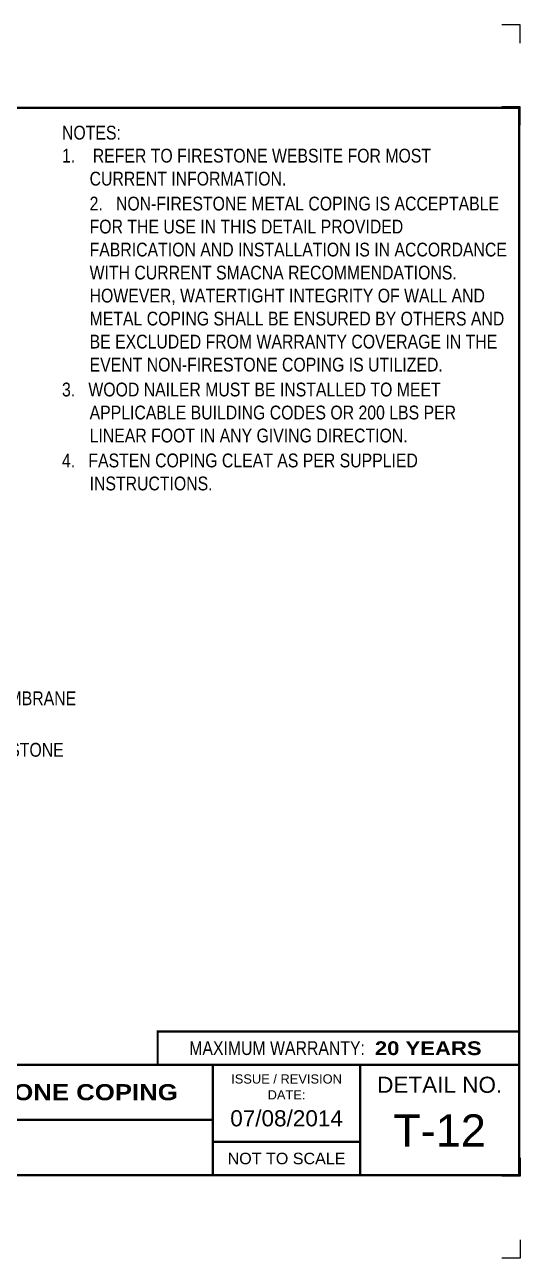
# Model space of a CAD drawing. Header units: inches. Extents: x 299.4 to 319.5, y -77.1 to -60.4.
# Drawn here: x 312.75 to 319.48, y -77.12 to -60.36 of the extents above; entities that cross this region are included whole.
import ezdxf
from ezdxf.enums import TextEntityAlignment as Align

# ---------------------------------------------------------------- set-up
doc = ezdxf.new("R2010")
doc.units = ezdxf.units.IN
doc.header["$MEASUREMENT"] = 0
doc.layers.get('0').update_dxf_attribs({"linetype": 'CONTINUOUS'})
doc.layers.get('DEFPOINTS').update_dxf_attribs({"linetype": 'CONTINUOUS'})
for name, color, linetype in [('FSBP-ANNO-NOTE', 7, 'CONTINUOUS'), ('FSBP-TTLB', 7, 'CONTINUOUS'), ('FSBP-TTLB-BORDER', 7, 'CONTINUOUS'), ('FSBP-TTLB-TEXT', 7, 'CONTINUOUS')]:
    doc.layers.add(name, color=color, linetype=linetype)
doc.styles.add('FSBP_ARIAL', font='arial.ttf')
doc.styles.add('FSBP_ARIAL_BOLD', font='')
doc.styles.add('FSBP_ARIAL_NAR', font='ARIALN.TTF')
doc.styles.get('FSBP_ARIAL_BOLD').set_extended_font_data('Arial Black')

# ---------------------------------------------------------------- blocks, each defined once
blk = doc.blocks.new('TTLB-EPDM_1')
at = {"layer": 'DEFPOINTS', "linetype": 'Continuous', "ltscale": 1.75}
for points in [[(20.01562500000003, 13.88083333333333), (20.01562500000003, 14.13083333333333), (19.76562500000003, 14.13083333333333)], [(20.01562500000003, -2.380833333333342), (20.01562500000003, -2.630833333333342), (19.76562500000003, -2.630833333333342)]]:
    blk.add_lwpolyline(points, dxfattribs=at)
at = {"layer": 'DEFPOINTS', "color": 1}
for points in [[(20.015625, 12.765625), (20.015625, 13.015625), (19.765625, 13.015625)], [(20.015625, -1.265625), (20.015625, -1.515625), (19.765625, -1.515625)]]:
    blk.add_lwpolyline(points, dxfattribs=at)
at = {"layer": 'FSBP-TTLB', "const_width": 0.03125}
blk.add_lwpolyline([(15.09028770518938, 0), (20, 0), (20, 0.4512598240669945), (15.09028770518938, 0.4512598240669945)], close=True, dxfattribs=at)
for points in [[(0, 0), (0, -1.5), (20, -1.5), (20, 0), (0, 0)], [(15.84028770518938, 0), (15.84028770518938, -1.5)], [(17.84110496735593, 0), (17.84110496735593, -1.5)], [(20, 0), (20, -1.5)], [(4.825208527206769, -0.75), (15.84028770518938, -0.75)], [(15.84028770518938, -1.048740175933006), (17.84110496735593, -1.048740175933006)]]:
    blk.add_lwpolyline(points, dxfattribs=at)
at = {"layer": 'FSBP-TTLB-BORDER', "const_width": 0.03125}
blk.add_lwpolyline([(20, 0), (20, 13), (0, 13), (0, 0)], dxfattribs=at)
at = {"layer": 'FSBP-TTLB-TEXT', "style": 'FSBP_ARIAL_NAR'}
blk.add_text('MAXIMUM WARRANTY:', height=0.1875, dxfattribs=at).set_placement((17.90516569312837, 0.2256299120335257), align=Align.MIDDLE_RIGHT)
at = {"layer": 'FSBP-TTLB-TEXT', "style": 'FSBP_ARIAL'}
for s, height, p in [('ISSUE / REVISION', 0.125, (16.84069633627263, -0.1938496373466023)), ('DETAIL NO.', 0.21875, (18.92055248367797, -0.2724398367368792)), ('DATE:', 0.125, (16.84069633627263, -0.409973105348854)), ('NOT TO SCALE', 0.15625, (16.84069633627263, -1.274370087966503))]:
    blk.add_text(s, height=height, dxfattribs=at).set_placement(p, align=Align.MIDDLE_CENTER)
at = {"layer": 'FSBP-TTLB-TEXT'}
for tag, height, style, p in [('MAXIMUM_WARRANTY', 0.1875, 'FSBP_ARIAL_BOLD', (18.03987100774941, 0.2240244307510579)), ('ACCPT_SYSTEMS', 0.21875, 'FSBP_ARIAL', (12.49438170418193, -1.125))]:
    blk.add_attdef(tag, text='', height=height, dxfattribs=dict(at, style=style)).set_placement(p, align=Align.MIDDLE_LEFT)
for tag, height, style, p in [('DETAIL_DESCP_LINE_1', 0.21875, 'FSBP_ARIAL_BOLD', (10.33118450231211, -0.3736318192489421)), ('ISSUE_REV_DATE', 0.21875, 'FSBP_ARIAL', (16.84069633627263, -0.7282559425942452)), ('DETAIL_NUMBER', 0.4375, 'FSBP_ARIAL', (18.91941590748775, -0.8931630692489421))]:
    blk.add_attdef(tag, text='', height=height, dxfattribs=dict(at, style=style)).set_placement(p, align=Align.MIDDLE_CENTER)

msp = doc.modelspace()

# ---------------------------------------------------------------- block references
ref = msp.add_blockref('TTLB-EPDM_1', (299.4627011304548, -74.48903783689742))
ref.add_attrib('DETAIL_DESCP_LINE_1', 'TERMINATION AT TOP OF WALL WITH FIRESTONE COPING', dxfattribs={"layer": 'FSBP-TTLB-TEXT', "height": 0.21875, "style": 'FSBP_ARIAL_BOLD'}).set_placement((309.7938856327669, -74.86266965614637), align=Align.MIDDLE_CENTER)
ref.add_attrib('ISSUE_REV_DATE', '07/08/2014', dxfattribs={"layer": 'FSBP-TTLB-TEXT', "height": 0.21875, "style": 'FSBP_ARIAL'}).set_placement((316.3033974667274, -75.21729377949167), align=Align.MIDDLE_CENTER)
ref.add_attrib('DETAIL_NUMBER', 'T-12', dxfattribs={"layer": 'FSBP-TTLB-TEXT', "height": 0.4375, "style": 'FSBP_ARIAL'}).set_placement((318.3821170379425, -75.38220090614637), align=Align.MIDDLE_CENTER)
ref.add_attrib('MAXIMUM_WARRANTY', '20 YEARS', dxfattribs={"layer": 'FSBP-TTLB-TEXT', "height": 0.1875, "style": 'FSBP_ARIAL_BOLD'}).set_placement((317.5025721382042, -74.26501340614637), align=Align.MIDDLE_LEFT)

# ---------------------------------------------------------------- texts
at = {"layer": 'FSBP-ANNO-NOTE', "style": 'FSBP_ARIAL_NAR'}
msp.add_text('RUBBERGARD EPDM MEMBRANE', height=0.1875, dxfattribs=at).set_placement((309.9503328692376, -69.51099182093209), align=Align.MIDDLE_LEFT)
at = {"layer": 'FSBP-ANNO-NOTE', "char_height": 0.1875, "attachment_point": 1, "style": 'FSBP_ARIAL_NAR'}
for s, width, heights, insert in [('\\A1;NOTES:\\P\\pi-0.375,l0.375;1.    REFER TO FIRESTONE WEBSITE FOR MOST \\P\\pi0;CURRENT INFORMATION.\\P{\\H0.083333x;\\P\\pi-0.375;}2.   NON-FIRESTONE METAL COPING IS ACCEPTABLE FOR THE USE IN THIS DETAIL PROVIDED FABRICATION AND INSTALLATION IS IN ACCORDANCE WITH CURRENT SMACNA RECOMMENDATIONS.  \\P\\pi0;HOWEVER, WATERTIGHT INTEGRITY OF WALL AND METAL COPING SHALL BE ENSURED BY OTHERS AND BE EXCLUDED FROM WARRANTY COVERAGE IN THE EVENT NON-FIRESTONE COPING IS UTILIZED.\\P\\pi-0.375;{\\H0.083333x;\\P}3.   WOOD NAILER MUST BE INSTALLED TO MEET APPLICABLE BUILDING CODES OR 200 LBS PER LINEAR FOOT IN ANY GIVING DIRECTION.\\P{\\H0.083333x;\\P}4.   FASTEN COPING CLEAT AS PER SUPPLIED INSTRUCTIONS.', 6.078576232655905, [5.97710626553453], (313.2534094052025, -61.73143842762511)), ('USE APPROPRIATE FIRESTONE BONDING ADHESIVE', 4.057734987007279, [0.5937539391998188], (309.9596386442427, -70.11678773729727))]:
    msp.add_mtext_dynamic_manual_height_columns(s, width=width, gutter_width=5, heights=heights, dxfattribs=dict(at, insert=insert))

doc.saveas('drawing.dxf')
